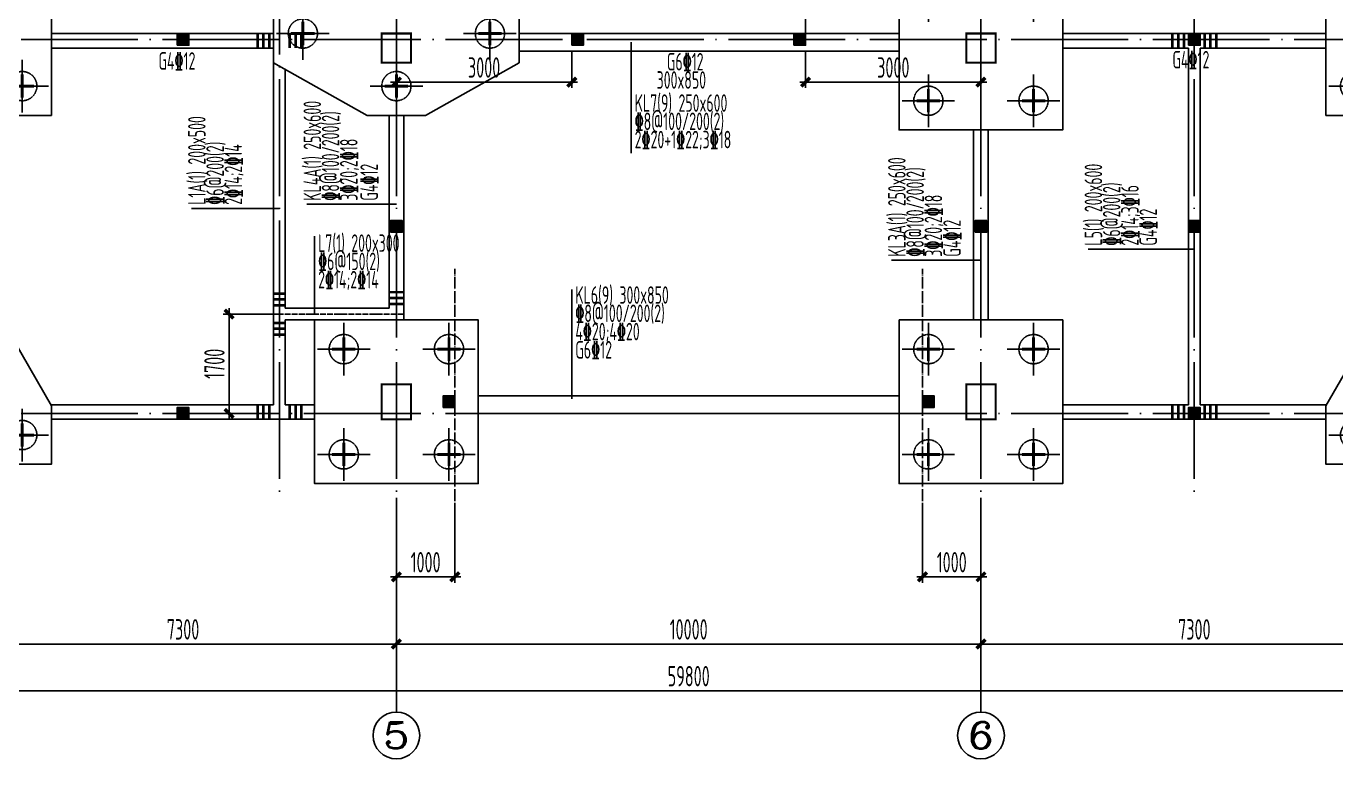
# Model space of a CAD drawing. Extents: x -472319 to -112444, y -516749 to -5704.
# Drawn here: x -398671 to -376268, y -235743 to -223210 of the extents above; entities that cross this region are included whole.
import ezdxf
from ezdxf.enums import TextEntityAlignment as Align

# ---------------------------------------------------------------- set-up
doc = ezdxf.new("R2010")
doc.units = 0
doc.header["$LTSCALE"] = 100
doc.header["$MEASUREMENT"] = 0
for name, pattern in [('CENTER', [2, 1.25, -0.25, 0.25, -0.25]), ('DASHED', [0.75, 0.5, -0.25]), ('DOTE', [2.42, 2, -0.2, 0.02, -0.2])]:
    doc.linetypes.add(name, pattern=pattern)
for name, color, linetype in [('AXIS', 3, 'Continuous'), ('AXIS_TEXT', 7, 'Continuous'), ('COLUMN', 9, 'Continuous'), ('CT', 255, 'Continuous'), ('DOTE', 1, 'CENTER'), ('PILE_DASH', 9, 'DASHED'), ('S_BEAM', 4, 'Continuous'), ('S_BEAMDIMLOCAL', 7, 'Continuous'), ('S_BEAMDIMMASS', 2, 'Continuous'), ('S_BEAMDIMMASSVER', 2, 'Continuous'), ('S_SUBBEAMHOOP', 1, 'Continuous'), ('填充', 8, 'Continuous'), ('柱', 2, 'Continuous'), ('桩线', 3, 'Continuous')]:
    doc.layers.add(name, color=color, linetype=linetype)
doc.styles.add('_TCH_AXIS', font='COMPLEX', dxfattribs={"bigfont": 'GBCBIG'})
doc.styles.add('COMPLEX', font='COMPLEX')
doc.styles.add('HZ', font='tssdeng.shx', dxfattribs={"width": 0.6, "height": 350, "bigfont": 'a.shx'})
doc.styles.get("Standard").update_dxf_attribs({"font": 'tssdeng.shx', "width": 0.6, "bigfont": 'a.shx'})
doc.dimstyles.new('DIMN', dxfattribs={"dimtxt": 350, "dimasz": 150, "dimexe": 100, "dimexo": 100, "dimgap": 75, "dimtad": 1, "dimdec": 0, "dimzin": 0, "dimdsep": 46, "dimtxsty": 'HZ', "dimblk": 'ARCHTICK', "dimcen": 0.09, "dimdle": 100, "dimclrd": 3, "dimclre": 3, "dimclrt": 7, "dimazin": 2, "dimtfac": 1, "dimtdec": 0, "dimtmove": 2, "dimatfit": 3, "dimldrblk": 'ARCHTICK', "dimfxl": 1, "dimtolj": 1, "dimtzin": 0, "dimarcsym": 0})
pattern_1 = [(45, (-442575.82832, -43996.89045), (-0.08838834765, 0.08838834765), [])]

# ---------------------------------------------------------------- blocks, each defined once
blk = doc.blocks.new('_ArchTick')
at = {"color": 0, "linetype": 'ByBlock', "const_width": 0.4}
blk.add_lwpolyline([(-0.5, -0.5), (0.5, 0.5)], dxfattribs=at)
blk = doc.blocks.new('*D306')
at = {"layer": 'AXIS', "color": 3, "lineweight": -2, "transparency": 16777216}
for p, q in [((-399638, -231379), (-399638, -233879)), ((-392338, -231379), (-392338, -233879)), ((-399738, -233779), (-392238, -233779))]:
    blk.add_line(p, q, dxfattribs=at)
at = {"layer": 'Defpoints', "color": 0, "transparency": 16777216}
for p in [(-399638, -231279), (-392338, -231279), (-392338, -233779)]:
    blk.add_point(p, dxfattribs=at)
at = {"layer": 'AXIS', "color": 3, "lineweight": -2, "transparency": 16777216, "xscale": 150, "yscale": 150, "zscale": 150, "rotation": 180}
blk.add_blockref('_ArchTick', (-399638, -233779), dxfattribs=at)
at = {"layer": 'AXIS', "color": 3, "lineweight": -2, "transparency": 16777216, "xscale": 150, "yscale": 150, "zscale": 150}
blk.add_blockref('_ArchTick', (-392338, -233779), dxfattribs=at)
at = {"layer": 'AXIS', "color": 7, "transparency": 16777216, "insert": (-395988, -233529), "char_height": 350, "attachment_point": 5, "style": 'HZ'}
blk.add_mtext('\\A1;7300', dxfattribs=at)
blk = doc.blocks.new('*D307')
at = {"layer": 'AXIS', "color": 3, "lineweight": -2, "transparency": 16777216}
for p, q in [((-392338, -231379), (-392338, -233879)), ((-382338, -231379), (-382338, -233879)), ((-392438, -233779), (-382238, -233779))]:
    blk.add_line(p, q, dxfattribs=at)
at = {"layer": 'Defpoints', "color": 0, "transparency": 16777216}
for p in [(-392338, -231279), (-382338, -231279), (-382338, -233779)]:
    blk.add_point(p, dxfattribs=at)
at = {"layer": 'AXIS', "color": 3, "lineweight": -2, "transparency": 16777216, "xscale": 150, "yscale": 150, "zscale": 150, "rotation": 180}
blk.add_blockref('_ArchTick', (-392338, -233779), dxfattribs=at)
at = {"layer": 'AXIS', "color": 3, "lineweight": -2, "transparency": 16777216, "xscale": 150, "yscale": 150, "zscale": 150}
blk.add_blockref('_ArchTick', (-382338, -233779), dxfattribs=at)
at = {"layer": 'AXIS', "color": 7, "transparency": 16777216, "insert": (-387338, -233529), "char_height": 350, "attachment_point": 5, "style": 'HZ'}
blk.add_mtext('\\A1;10000', dxfattribs=at)
blk = doc.blocks.new('*D308')
at = {"layer": 'AXIS', "color": 3, "lineweight": -2, "transparency": 16777216}
for p, q in [((-382338, -231379), (-382338, -233879)), ((-375038, -231379), (-375038, -233879)), ((-382438, -233779), (-374938, -233779))]:
    blk.add_line(p, q, dxfattribs=at)
at = {"layer": 'Defpoints', "color": 0, "transparency": 16777216}
for p in [(-382338, -231279), (-375038, -231279), (-375038, -233779)]:
    blk.add_point(p, dxfattribs=at)
at = {"layer": 'AXIS', "color": 3, "lineweight": -2, "transparency": 16777216, "xscale": 150, "yscale": 150, "zscale": 150, "rotation": 180}
blk.add_blockref('_ArchTick', (-382338, -233779), dxfattribs=at)
at = {"layer": 'AXIS', "color": 3, "lineweight": -2, "transparency": 16777216, "xscale": 150, "yscale": 150, "zscale": 150}
blk.add_blockref('_ArchTick', (-375038, -233779), dxfattribs=at)
at = {"layer": 'AXIS', "color": 7, "transparency": 16777216, "insert": (-378688, -233529), "char_height": 350, "attachment_point": 5, "style": 'HZ'}
blk.add_mtext('\\A1;7300', dxfattribs=at)
blk = doc.blocks.new('*D312')
at = {"layer": 'AXIS', "color": 3, "lineweight": -2, "transparency": 16777216}
for p, q in [((-417238, -231379), (-417238, -234679)), ((-357438, -231379), (-357438, -234679)), ((-417338, -234579), (-357338, -234579))]:
    blk.add_line(p, q, dxfattribs=at)
at = {"layer": 'Defpoints', "color": 0, "transparency": 16777216}
for p in [(-417238, -231279), (-357438, -231279), (-357438, -234579)]:
    blk.add_point(p, dxfattribs=at)
at = {"layer": 'AXIS', "color": 3, "lineweight": -2, "transparency": 16777216, "xscale": 150, "yscale": 150, "zscale": 150, "rotation": 180}
blk.add_blockref('_ArchTick', (-417238, -234579), dxfattribs=at)
at = {"layer": 'AXIS', "color": 3, "lineweight": -2, "transparency": 16777216, "xscale": 150, "yscale": 150, "zscale": 150}
blk.add_blockref('_ArchTick', (-357438, -234579), dxfattribs=at)
at = {"layer": 'AXIS', "color": 7, "transparency": 16777216, "insert": (-387338, -234329), "char_height": 350, "attachment_point": 5, "style": 'HZ'}
blk.add_mtext('\\A1;59800', dxfattribs=at)
blk = doc.blocks.new('_AXISO')
blk.add_circle((0, 0), 0.5)
at = {"layer": 'AXIS_TEXT', "style": 'COMPLEX', "width": 1.041667}
blk.add_attdef('A', text='', height=0.56, dxfattribs=at).set_placement((-0.25, -0.28), (0.25, -0.28), align=Align.FIT)
blk = doc.blocks.new('A$C75B14074')
at = {"layer": 'CT'}
blk.add_lwpolyline([(1900, 2559), (900, 2559), (0, 1000), (0, 0), (2800, 0), (2800, 1000), (1900, 2559)], dxfattribs=at)
at = {"layer": 'Defpoints', "ltscale": 0.5}
blk.add_point((1400, 1020), dxfattribs=at)
at = {"layer": 'PILE_DASH', "ltscale": 0.2}
for points in [[(1400, 2309, 1), (1400, 1809, 1)], [(500, 750, 1), (500, 250, 1)], [(2300, 750, 1), (2300, 250, 1)]]:
    blk.add_lwpolyline(points, format="xyb", close=True, dxfattribs=at)
at = {"layer": '桩线', "ltscale": 10}
for p, q in [((1400, 2509), (1400, 1609)), ((950, 2059), (1850, 2059)), ((500, 950), (500, 50)), ((2300, 950), (2300, 50)), ((50, 500), (950, 500)), ((1850, 500), (2750, 500))]:
    blk.add_line(p, q, dxfattribs=at)
at = {"layer": '桩线', "const_width": 50}
for points in [[(1400, 1859), (1400, 2259)], [(1600, 2059), (1200, 2059)], [(500, 300), (500, 700)], [(2300, 300), (2300, 700)], [(700, 500), (300, 500)], [(2500, 500), (2100, 500)]]:
    blk.add_lwpolyline(points, dxfattribs=at)
blk = doc.blocks.new('A$C20973FE6')
at = {"layer": 'CT'}
blk.add_lwpolyline([(0, 2800), (2800, 2800), (2800, 0), (0, 0)], close=True, dxfattribs=at)
at = {"layer": 'Defpoints', "ltscale": 0.5}
blk.add_point((1400, 1400), dxfattribs=at)
at = {"layer": 'PILE_DASH', "ltscale": 0.2}
for points in [[(500, 2050, -1), (500, 2550, -1)], [(2300, 2050, -1), (2300, 2550, -1)], [(500, 250, -1), (500, 750, -1)], [(2300, 250, -1), (2300, 750, -1)]]:
    blk.add_lwpolyline(points, format="xyb", close=True, dxfattribs=at)
at = {"layer": '桩线', "ltscale": 10}
for p, q in [((500, 1850), (500, 2750)), ((2300, 1850), (2300, 2750)), ((50, 2300), (950, 2300)), ((1850, 2300), (2750, 2300)), ((500, 50), (500, 950)), ((2300, 50), (2300, 950)), ((50, 500), (950, 500)), ((1850, 500), (2750, 500))]:
    blk.add_line(p, q, dxfattribs=at)
at = {"layer": '桩线', "const_width": 50}
for points in [[(500, 2500), (500, 2100)], [(2300, 2500), (2300, 2100)], [(700, 2300), (300, 2300)], [(2500, 2300), (2100, 2300)], [(500, 700), (500, 300)], [(2300, 700), (2300, 300)], [(700, 500), (300, 500)], [(2500, 500), (2100, 500)]]:
    blk.add_lwpolyline(points, dxfattribs=at)
blk = doc.blocks.new('A$C28571D46')
at = {"layer": 'CT'}
blk.add_lwpolyline([(2800, 0), (0, 0), (0, 0), (0, 4600), (2800, 4600), (2800, 0), (2800, 0)], dxfattribs=at)
at = {"layer": 'Defpoints', "ltscale": 0.5}
blk.add_point((1400, 2300), dxfattribs=at)
at = {"layer": 'PILE_DASH', "ltscale": 0.2}
for points in [[(500, 3850, -1), (500, 4350, -1)], [(2300, 3850, -1), (2300, 4350, -1)], [(500, 2050, -1), (500, 2550, -1)], [(2300, 2050, -1), (2300, 2550, -1)], [(500, 250, -1), (500, 750, -1)], [(2300, 250, -1), (2300, 750, -1)]]:
    blk.add_lwpolyline(points, format="xyb", close=True, dxfattribs=at)
at = {"layer": '桩线', "ltscale": 10}
for p, q in [((500, 3650), (500, 4550)), ((2300, 3650), (2300, 4550)), ((50, 4100), (950, 4100)), ((1850, 4100), (2750, 4100)), ((500, 1850), (500, 2750)), ((2300, 1850), (2300, 2750)), ((50, 2300), (950, 2300)), ((1850, 2300), (2750, 2300)), ((500, 50), (500, 950)), ((2300, 50), (2300, 950)), ((50, 500), (950, 500)), ((1850, 500), (2750, 500))]:
    blk.add_line(p, q, dxfattribs=at)
at = {"layer": '桩线', "const_width": 50}
for points in [[(500, 4300), (500, 3900)], [(2300, 4300), (2300, 3900)], [(700, 4100), (300, 4100)], [(2500, 4100), (2100, 4100)], [(500, 2500), (500, 2100)], [(2300, 2500), (2300, 2100)], [(700, 2300), (300, 2300)], [(2500, 2300), (2100, 2300)], [(500, 700), (500, 300)], [(2300, 700), (2300, 300)], [(700, 500), (300, 500)], [(2500, 500), (2100, 500)]]:
    blk.add_lwpolyline(points, dxfattribs=at)
blk = doc.blocks.new('A$C67631B70')
at = {"layer": 'CT', "ltscale": 10}
for p, q in [((0, 3700), (1600, 4600)), ((1600, 4600), (2600, 4600)), ((4200, 3700), (2600, 4600)), ((0, 900), (0, 3700)), ((4200, 3700), (4200, 900)), ((0, 900), (1600, 0)), ((4200, 900), (2600, 0)), ((1600, 0), (2600, 0)), ((1650, 0), (2550, 0))]:
    blk.add_line(p, q, dxfattribs=at)
at = {"layer": 'PILE_DASH', "ltscale": 0.2}
for points in [[(2100, 3850, -1), (2100, 4350, -1)], [(500, 2950, 1), (500, 3450, 1)], [(3700, 2950, -1), (3700, 3450, -1)], [(2100, 2550, 1), (2100, 2050, 1)], [(500, 1650, -1), (500, 1150, -1)], [(3700, 1650, 1), (3700, 1150, 1)], [(2100, 750, 1), (2100, 250, 1)]]:
    blk.add_lwpolyline(points, format="xyb", close=True, dxfattribs=at)
at = {"layer": '桩线', "ltscale": 10}
for p, q in [((2100, 3650), (2100, 4550)), ((1650, 4100), (2550, 4100)), ((500, 2750), (500, 3650)), ((3700, 2750), (3700, 3650)), ((950, 3200), (50, 3200)), ((3250, 3200), (4150, 3200)), ((2100, 2750), (2100, 1850)), ((1650, 2300), (2550, 2300)), ((500, 1850), (500, 950)), ((3700, 1850), (3700, 950)), ((950, 1400), (50, 1400)), ((3250, 1400), (4150, 1400)), ((2100, 950), (2100, 50)), ((1650, 500), (2550, 500))]:
    blk.add_line(p, q, dxfattribs=at)
at = {"layer": '桩线', "const_width": 50}
for points in [[(2100, 4300), (2100, 3900)], [(2300, 4100), (1900, 4100)], [(500, 3400), (500, 3000)], [(3700, 3400), (3700, 3000)], [(300, 3200), (700, 3200)], [(3900, 3200), (3500, 3200)], [(2100, 2100), (2100, 2500)], [(2300, 2300), (1900, 2300)], [(500, 1200), (500, 1600)], [(3700, 1200), (3700, 1600)], [(300, 1400), (700, 1400)], [(3900, 1400), (3500, 1400)], [(2100, 300), (2100, 700)], [(2300, 500), (1900, 500)]]:
    blk.add_lwpolyline(points, dxfattribs=at)
blk = doc.blocks.new('*D333')
at = {"layer": 'Defpoints', "color": 0, "transparency": 16777216}
for p in [(-394238, -228135), (-395201, -229835), (-394238, -229835)]:
    blk.add_point(p, dxfattribs=at)
at = {"layer": '填充', "color": 3, "lineweight": -2, "transparency": 16777216}
for p, q in [((-395201, -228035), (-395201, -229935)), ((-394338, -228135), (-395301, -228135)), ((-394338, -229835), (-395301, -229835))]:
    blk.add_line(p, q, dxfattribs=at)
at = {"layer": '填充', "color": 3, "lineweight": -2, "transparency": 16777216, "xscale": 150, "yscale": 150, "zscale": 150}
for p, rotation in [((-395201, -228135), 90), ((-395201, -229835), 270)]:
    blk.add_blockref('_ArchTick', p, dxfattribs=dict(at, rotation=rotation))
at = {"layer": '填充', "color": 7, "transparency": 16777216, "insert": (-395451, -228985), "char_height": 350, "attachment_point": 5, "rotation": 90, "style": 'HZ'}
blk.add_mtext('\\A1;1700', dxfattribs=at)
blk = doc.blocks.new('*D590')
at = {"layer": 'Defpoints', "color": 0, "transparency": 16777216}
for p in [(-392338, -231279), (-391338, -231279), (-391338, -232630)]:
    blk.add_point(p, dxfattribs=at)
at = {"layer": '填充', "color": 3, "lineweight": -2, "transparency": 16777216}
for p, q in [((-392338, -231379), (-392338, -232730)), ((-391338, -231379), (-391338, -232730)), ((-392438, -232630), (-391238, -232630))]:
    blk.add_line(p, q, dxfattribs=at)
at = {"layer": '填充', "color": 3, "lineweight": -2, "transparency": 16777216, "xscale": 150, "yscale": 150, "zscale": 150, "rotation": 180}
blk.add_blockref('_ArchTick', (-392338, -232630), dxfattribs=at)
at = {"layer": '填充', "color": 3, "lineweight": -2, "transparency": 16777216, "xscale": 150, "yscale": 150, "zscale": 150}
blk.add_blockref('_ArchTick', (-391338, -232630), dxfattribs=at)
at = {"layer": '填充', "color": 7, "transparency": 16777216, "insert": (-391838, -232380), "char_height": 350, "attachment_point": 5, "style": 'HZ'}
blk.add_mtext('\\A1;1000', dxfattribs=at)
blk = doc.blocks.new('*D591')
at = {"layer": 'Defpoints', "color": 0, "transparency": 16777216}
for p in [(-383338, -231279), (-382338, -231279), (-383338, -232630)]:
    blk.add_point(p, dxfattribs=at)
at = {"layer": '填充', "color": 3, "lineweight": -2, "transparency": 16777216}
for p, q in [((-383338, -231379), (-383338, -232730)), ((-382338, -231379), (-382338, -232730)), ((-382238, -232630), (-383438, -232630))]:
    blk.add_line(p, q, dxfattribs=at)
at = {"layer": '填充', "color": 3, "lineweight": -2, "transparency": 16777216, "xscale": 150, "yscale": 150, "zscale": 150, "rotation": 180}
blk.add_blockref('_ArchTick', (-383338, -232630), dxfattribs=at)
at = {"layer": '填充', "color": 3, "lineweight": -2, "transparency": 16777216, "xscale": 150, "yscale": 150, "zscale": 150}
blk.add_blockref('_ArchTick', (-382338, -232630), dxfattribs=at)
at = {"layer": '填充', "color": 7, "transparency": 16777216, "insert": (-382838, -232380), "char_height": 350, "attachment_point": 5, "style": 'HZ'}
blk.add_mtext('\\A1;1000', dxfattribs=at)
blk = doc.blocks.new('*D594')
at = {"layer": 'Defpoints', "color": 0, "transparency": 16777216}
for p in [(-385338, -223535), (-382338, -223535), (-382338, -224166)]:
    blk.add_point(p, dxfattribs=at)
at = {"layer": '填充', "color": 3, "lineweight": -2, "transparency": 16777216}
for p, q in [((-385338, -223635), (-385338, -224266)), ((-382338, -223635), (-382338, -224266)), ((-385438, -224166), (-382238, -224166))]:
    blk.add_line(p, q, dxfattribs=at)
at = {"layer": '填充', "color": 3, "lineweight": -2, "transparency": 16777216, "xscale": 150, "yscale": 150, "zscale": 150, "rotation": 180}
blk.add_blockref('_ArchTick', (-385338, -224166), dxfattribs=at)
at = {"layer": '填充', "color": 3, "lineweight": -2, "transparency": 16777216, "xscale": 150, "yscale": 150, "zscale": 150}
blk.add_blockref('_ArchTick', (-382338, -224166), dxfattribs=at)
at = {"layer": '填充', "color": 7, "transparency": 16777216, "insert": (-383838, -223916), "char_height": 350, "attachment_point": 5, "style": 'HZ'}
blk.add_mtext('\\A1;3000', dxfattribs=at)
blk = doc.blocks.new('*D595')
at = {"layer": 'Defpoints', "color": 0, "transparency": 16777216}
for p in [(-392338, -223535), (-389338, -223535), (-389338, -224166)]:
    blk.add_point(p, dxfattribs=at)
at = {"layer": '填充', "color": 3, "lineweight": -2, "transparency": 16777216}
for p, q in [((-392338, -223635), (-392338, -224266)), ((-389338, -223635), (-389338, -224266)), ((-392438, -224166), (-389238, -224166))]:
    blk.add_line(p, q, dxfattribs=at)
at = {"layer": '填充', "color": 3, "lineweight": -2, "transparency": 16777216, "xscale": 150, "yscale": 150, "zscale": 150, "rotation": 180}
blk.add_blockref('_ArchTick', (-392338, -224166), dxfattribs=at)
at = {"layer": '填充', "color": 3, "lineweight": -2, "transparency": 16777216, "xscale": 150, "yscale": 150, "zscale": 150}
blk.add_blockref('_ArchTick', (-389338, -224166), dxfattribs=at)
at = {"layer": '填充', "color": 7, "transparency": 16777216, "insert": (-390838, -223916), "char_height": 350, "attachment_point": 5, "style": 'HZ'}
blk.add_mtext('\\A1;3000', dxfattribs=at)

msp = doc.modelspace()

# ---------------------------------------------------------------- hatches: boundary and pattern name
at = {"layer": 'COLUMN'}
h = msp.add_hatch(dxfattribs=at)
h.set_pattern_fill('ANSI31', color=0)
h.set_pattern_definition([(45, (-447125.82832, -37796.89045), (-0.08838834765, 0.08838834765), [])])
h.paths.add_polyline_path([(-396088.328, -223534.89), (-395888.328, -223534.89), (-395888.328, -223334.89), (-396088.328, -223334.89)])
h = msp.add_hatch(dxfattribs=at)
h.set_pattern_fill('ANSI31', color=0)
h.set_pattern_definition([(45, (-440375.82832, -37796.89045), (-0.08838834765, 0.08838834765), [])])
h.paths.add_polyline_path([(-389338.328, -223534.89), (-389138.328, -223534.89), (-389138.328, -223334.89), (-389338.328, -223334.89)])
h = msp.add_hatch(dxfattribs=at)
h.set_pattern_fill('ANSI31', color=0)
h.set_pattern_definition([(45, (-436575.82832, -37796.89045), (-0.08838834765, 0.08838834765), [])])
h.paths.add_polyline_path([(-385538.328, -223534.89), (-385338.328, -223534.89), (-385338.328, -223334.89), (-385538.328, -223334.89)])
h = msp.add_hatch(dxfattribs=at)
h.set_pattern_fill('ANSI31', color=0)
h.set_pattern_definition([(45, (-429825.82818, -37796.89045), (-0.08838834765, 0.08838834765), [])])
h.paths.add_polyline_path([(-378788.328, -223534.89), (-378588.328, -223534.89), (-378588.328, -223334.89), (-378788.328, -223334.89)])
h = msp.add_hatch(dxfattribs=at)
h.set_pattern_fill('ANSI31', color=0)
h.set_pattern_definition([(45, (-443475.82832, -40996.89045), (-0.08838834765, 0.08838834765), [])])
h.paths.add_polyline_path([(-392438.328, -226734.89), (-392238.328, -226734.89), (-392238.328, -226534.89), (-392438.328, -226534.89)])
h = msp.add_hatch(dxfattribs=at)
h.set_pattern_fill('ANSI31', color=0)
h.set_pattern_definition([(45, (-433475.82832, -40996.89045), (-0.08838834765, 0.08838834765), [])])
h.paths.add_polyline_path([(-382438.328, -226734.89), (-382238.328, -226734.89), (-382238.328, -226534.89), (-382438.328, -226534.89)])
h = msp.add_hatch(dxfattribs=at)
h.set_pattern_fill('ANSI31', color=0)
h.set_pattern_definition([(45, (-429825.82832, -40996.89045), (-0.08838834765, 0.08838834765), [])])
h.paths.add_polyline_path([(-378788.328, -226734.89), (-378588.328, -226734.89), (-378588.328, -226534.89), (-378788.328, -226534.89)])
h = msp.add_hatch(dxfattribs=at)
h.set_pattern_fill('ANSI31', color=0)
h.set_pattern_definition(pattern_1)
h.paths.add_polyline_path([(-391538.328, -229734.89), (-391338.328, -229734.89), (-391338.328, -229534.89), (-391538.328, -229534.89)])
h = msp.add_hatch(dxfattribs=at)
h.set_pattern_fill('ANSI31', color=0)
h.set_pattern_definition(pattern_1)
h.paths.add_polyline_path([(-383138.328, -229734.89), (-383338.328, -229734.89), (-383338.328, -229534.89), (-383138.328, -229534.89)])
h = msp.add_hatch(dxfattribs=at)
h.set_pattern_fill('ANSI31', color=0)
h.set_pattern_definition([(45, (-447125.82832, -44196.89045), (-0.08838834765, 0.08838834765), [])])
h.paths.add_polyline_path([(-396088.328, -229934.89), (-395888.328, -229934.89), (-395888.328, -229734.89), (-396088.328, -229734.89)])
h = msp.add_hatch(dxfattribs=at)
h.set_pattern_fill('ANSI31', color=0)
h.set_pattern_definition([(45, (-429825.82818, -44196.89045), (-0.08838834765, 0.08838834765), [])])
h.paths.add_polyline_path([(-378788.328, -229934.89), (-378588.328, -229934.89), (-378588.328, -229734.89), (-378788.328, -229734.89)])

# ---------------------------------------------------------------- linework, layer by layer
at = {"layer": 'AXIS'}
for p, q in [((-392338.328, -231278.782), (-392338.328, -234943.078)), ((-382338.328, -231278.782), (-382338.328, -234943.078))]:
    msp.add_line(p, q, dxfattribs=at)
at = {"layer": 'COLUMN', "color": 0}
for points in [[(-396088.328, -223534.89), (-395888.328, -223534.89), (-395888.328, -223334.89), (-396088.328, -223334.89)], [(-389338.328, -223534.89), (-389138.328, -223534.89), (-389138.328, -223334.89), (-389338.328, -223334.89)], [(-385538.328, -223534.89), (-385338.328, -223534.89), (-385338.328, -223334.89), (-385538.328, -223334.89)], [(-378788.328, -223534.89), (-378588.328, -223534.89), (-378588.328, -223334.89), (-378788.328, -223334.89)], [(-392438.328, -226734.89), (-392238.328, -226734.89), (-392238.328, -226534.89), (-392438.328, -226534.89)], [(-382438.328, -226734.89), (-382238.328, -226734.89), (-382238.328, -226534.89), (-382438.328, -226534.89)], [(-378788.328, -226734.89), (-378588.328, -226734.89), (-378588.328, -226534.89), (-378788.328, -226534.89)], [(-391538.328, -229734.89), (-391338.328, -229734.89), (-391338.328, -229534.89), (-391538.328, -229534.89)], [(-383138.328, -229734.89), (-383338.328, -229734.89), (-383338.328, -229534.89), (-383138.328, -229534.89)], [(-396088.328, -229934.89), (-395888.328, -229934.89), (-395888.328, -229734.89), (-396088.328, -229734.89)], [(-378788.328, -229934.89), (-378588.328, -229934.89), (-378588.328, -229734.89), (-378788.328, -229734.89)]]:
    msp.add_lwpolyline(points, close=True, dxfattribs=at)
at = {"layer": 'DOTE', "linetype": 'DOTE', "ltscale": 10}
for p, q in [((-394338.33, -212015.242), (-394338.33, -231278.782)), ((-392338.328, -212015.242), (-392338.328, -231278.782)), ((-385338.328, -212015.242), (-385338.328, -223434.89)), ((-382338.328, -212015.242), (-382338.328, -231278.782)), ((-378688.328, -212015.242), (-378688.328, -231278.782)), ((-355619.518, -223434.89), (-418912.147, -223434.89)), ((-355619.518, -229834.89), (-418912.147, -229834.89))]:
    msp.add_line(p, q, dxfattribs=at)
at = {"layer": 'DOTE', "linetype": 'DOTE'}
for p, q in [((-391338.328, -232054.391), (-391338.328, -227359.5)), ((-383338.328, -232054.391), (-383338.328, -227359.5))]:
    msp.add_line(p, q, dxfattribs=at)
at = {"layer": 'DOTE', "linetype": 'DOTE', "ltscale": 0.5}
msp.add_line((-392213.33, -228134.89), (-394438.33, -228134.89), dxfattribs=at)
at = {"layer": 'S_BEAM'}
for p, q in [((-398238.328, -223334.89), (-394438.328, -223334.89)), ((-390238.328, -223334.89), (-389238.33, -223334.89)), ((-389238.33, -223334.89), (-385238.328, -223334.89)), ((-385238.328, -223334.89), (-383738.328, -223334.89)), ((-380938.328, -223334.89), (-378688.328, -223334.89)), ((-378688.328, -223334.89), (-376438.328, -223334.89)), ((-398238.328, -223584.89), (-394438.33, -223584.89)), ((-394438.33, -228134.89), (-394438.33, -223584.89)), ((-390238.328, -223634.89), (-389238.33, -223634.89)), ((-389238.33, -223634.89), (-385238.328, -223634.89)), ((-385238.328, -223634.89), (-383738.328, -223634.89)), ((-380938.328, -223584.89), (-378788.328, -223584.89)), ((-378788.328, -229684.89), (-378788.328, -223584.89)), ((-378588.328, -229684.89), (-378588.328, -223584.89)), ((-378588.328, -223584.89), (-376438.328, -223584.89)), ((-394238.33, -228034.89), (-394238.33, -223947.39)), ((-392463.33, -228034.89), (-392463.33, -224734.892)), ((-392213.33, -228134.89), (-392213.33, -224734.892)), ((-382463.328, -228234.89), (-382463.328, -224984.889)), ((-382213.328, -228234.89), (-382213.328, -224984.889)), ((-394238.33, -228034.89), (-392463.33, -228034.89)), ((-394438.33, -229684.89), (-394438.33, -228134.89)), ((-394238.33, -229684.89), (-394238.33, -228234.89)), ((-394238.33, -228234.89), (-392463.33, -228234.89)), ((-392213.33, -228234.89), (-392213.33, -228134.89)), ((-390938.328, -229534.89), (-389038.33, -229534.89)), ((-389038.33, -229534.89), (-385638.328, -229534.89)), ((-385638.328, -229534.89), (-383738.328, -229534.89)), ((-398249.653, -229684.89), (-394438.33, -229684.89)), ((-394238.33, -229684.89), (-393738.328, -229684.89)), ((-390938.328, -229834.89), (-389038.33, -229834.89)), ((-389038.33, -229834.89), (-385638.328, -229834.89)), ((-385638.328, -229834.89), (-383738.328, -229834.89)), ((-380938.328, -229684.89), (-378788.328, -229684.89)), ((-378588.328, -229684.89), (-376427.004, -229684.89)), ((-398238.328, -229934.89), (-394338.33, -229934.89)), ((-394338.33, -229934.89), (-393738.328, -229934.89)), ((-380938.328, -229934.89), (-378688.328, -229934.89)), ((-378688.328, -229934.89), (-376438.328, -229934.89))]:
    msp.add_line(p, q, dxfattribs=at)
at = {"layer": 'S_BEAMDIMMASS'}
for p, q in [((-388323.33, -223484.89), (-388323.33, -225379.39)), ((-393738.33, -228134.89), (-393738.33, -226803.64)), ((-389338.33, -229584.89), (-389338.33, -227716.14))]:
    msp.add_line(p, q, dxfattribs=at)
at = {"layer": 'S_BEAMDIMMASSVER'}
for p, q in [((-392338.33, -226256.519), (-393869.58, -226256.519)), ((-394338.33, -226326.39), (-395844.58, -226326.39)), ((-378688.328, -227025), (-380507.078, -227025)), ((-382338.328, -227214.502), (-383869.578, -227214.502))]:
    msp.add_line(p, q, dxfattribs=at)
at = {"layer": 'S_SUBBEAMHOOP', "const_width": 44.9}
for points in [[(-394713.33, -223334.89), (-394713.33, -223584.89)], [(-394613.33, -223334.89), (-394613.33, -223584.89)], [(-394513.33, -223334.89), (-394513.33, -223584.89)], [(-394163.33, -223334.89), (-394163.33, -223584.89)], [(-394063.33, -223334.89), (-394063.33, -223584.89)], [(-393963.33, -223334.89), (-393963.33, -223584.89)], [(-379063.328, -223334.89), (-379063.328, -223584.89)], [(-378963.328, -223334.89), (-378963.328, -223584.89)], [(-378863.328, -223334.89), (-378863.328, -223584.89)], [(-378513.328, -223334.89), (-378513.328, -223584.89)], [(-378413.328, -223334.89), (-378413.328, -223584.89)], [(-378313.328, -223334.89), (-378313.328, -223584.89)], [(-394438.33, -227784.89), (-394238.33, -227784.89)], [(-392463.33, -227759.89), (-392213.33, -227759.89)], [(-392463.33, -227859.89), (-392213.33, -227859.89)], [(-394438.33, -227884.89), (-394238.33, -227884.89)], [(-394438.33, -227984.89), (-394238.33, -227984.89)], [(-392463.33, -227959.89), (-392213.33, -227959.89)], [(-394438.33, -228284.89), (-394238.33, -228284.89)], [(-394438.33, -228384.89), (-394238.33, -228384.89)], [(-394438.33, -228484.89), (-394238.33, -228484.89)], [(-394713.33, -229684.89), (-394713.33, -229934.89)], [(-394613.33, -229684.89), (-394613.33, -229934.89)], [(-394513.33, -229684.89), (-394513.33, -229934.89)], [(-394163.33, -229684.89), (-394163.33, -229934.89)], [(-394063.33, -229684.89), (-394063.33, -229934.89)], [(-393963.33, -229684.89), (-393963.33, -229934.89)], [(-379063.328, -229684.89), (-379063.328, -229934.89)], [(-378963.328, -229684.89), (-378963.328, -229934.89)], [(-378863.328, -229684.89), (-378863.328, -229934.89)], [(-378513.328, -229684.89), (-378513.328, -229934.89)], [(-378413.328, -229684.89), (-378413.328, -229934.89)], [(-378313.328, -229684.89), (-378313.328, -229934.89)]]:
    msp.add_lwpolyline(points, dxfattribs=at)
at = {"layer": '柱', "color": 252, "const_width": 35}
for points in [[(-392588.328, -223834.89), (-392088.328, -223834.89), (-392088.328, -223334.89), (-392588.328, -223334.89)], [(-382588.328, -223834.89), (-382088.328, -223834.89), (-382088.328, -223334.89), (-382588.328, -223334.89)], [(-392588.328, -229934.89), (-392088.328, -229934.89), (-392088.328, -229334.89), (-392588.328, -229334.89)], [(-382588.328, -229934.89), (-382088.328, -229934.89), (-382088.328, -229334.89), (-382588.328, -229334.89)]]:
    msp.add_lwpolyline(points, close=True, dxfattribs=at)

# ---------------------------------------------------------------- block references
at = {"layer": 'AXIS'}
ref = msp.add_blockref('_AXISO', (-392338.328, -235343.078), dxfattribs=dict(at, xscale=800, yscale=800, zscale=800))
ref.add_attrib('A', '5', dxfattribs={"layer": 'AXIS_TEXT', "height": 452.548, "style": '_TCH_AXIS', "width": 1.5}).set_placement((-392564.602, -235569.352), (-392112.054, -235569.352), align=Align.FIT)
ref = msp.add_blockref('_AXISO', (-382338.328, -235343.078), dxfattribs=dict(at, xscale=800, yscale=800, zscale=800))
ref.add_attrib('A', '6', dxfattribs={"layer": 'AXIS_TEXT', "height": 452.548, "style": '_TCH_AXIS', "width": 1.5}).set_placement((-382564.602, -235569.352), (-382112.054, -235569.352), align=Align.FIT)
at = {"layer": '填充', "color": 252}
for name, p in [('A$C28571D46', (-401038.324, -224734.89)), ('A$C67631B70', (-394438.33, -224734.895)), ('A$C28571D46', (-376438.324, -224734.89)), ('A$C28571D46', (-383738.324, -224984.89)), ('A$C75B14074', (-401038.331, -230704.507)), ('A$C20973FE6', (-393738.329, -231034.889)), ('A$C20973FE6', (-383738.329, -231034.889)), ('A$C75B14074', (-376438.331, -230704.507))]:
    msp.add_blockref(name, p, dxfattribs=at)

# ---------------------------------------------------------------- texts
at = {"layer": 'S_BEAMDIMLOCAL', "width": 0.6}
for s, p in [('G4\x8412', (-396408.33, -223954.39)), ('G6\x8412', (-387710.828, -223967.39)), ('G4\x8412', (-379063.328, -223932.39)), ('300x850', (-387885.828, -224279.89))]:
    msp.add_text(s, height=300, dxfattribs=at).set_placement(p)
at = {"layer": 'S_BEAMDIMMASS', "width": 0.6}
for s, p in [('KL7(9) 250x600', (-388262.08, -224674.64)), ('\x848@100/200(2)', (-388262.08, -224987.14)), ('2\x8420+1\x8422;3\x8418', (-388262.08, -225299.64)), ('L7(1) 200x300', (-393677.08, -227070.64)), ('\x846@150(2)', (-393677.08, -227383.14)), ('2\x8414;2\x8414', (-393677.08, -227695.64)), ('KL6(9) 300x850', (-389277.08, -227958.64)), ('\x848@100/200(2)', (-389277.08, -228271.14)), ('4\x8420;4\x8420', (-389277.08, -228583.64)), ('G6\x8412', (-389277.08, -228896.14))]:
    msp.add_text(s, height=300, dxfattribs=at).set_placement(p)
at = {"layer": 'S_BEAMDIMMASSVER', "width": 0.6}
for s, p in [('KL4A(1) 250x600', (-393627.08, -226195.269)), ('\x848@100/200(2)', (-393314.58, -226195.269)), ('L1A(1) 200x500', (-395602.08, -226265.14)), ('\x846@200(2)', (-395289.58, -226265.14)), ('2\x8414;2\x8414', (-394977.08, -226265.14)), ('3\x8420;2\x8418', (-393002.08, -226195.269)), ('G4\x8412', (-392654.08, -226195.269)), ('KL3A(1) 250x600', (-383627.078, -227153.252)), ('L5(1) 200x600', (-380264.578, -226963.75)), ('\x848@100/200(2)', (-383314.578, -227153.252)), ('\x846@200(2)', (-379952.078, -226963.75)), ('2\x8414;3\x8416', (-379639.578, -226963.75)), ('3\x8420;2\x8418', (-383002.078, -227153.252)), ('G4\x8412', (-379327.078, -226963.75)), ('G4\x8412', (-382683.078, -227153.252))]:
    msp.add_text(s, height=300, rotation=90, dxfattribs=at).set_placement(p)

# ---------------------------------------------------------------- dimensions: what is measured, and where the dimension line sits
at = {"layer": 'AXIS'}
for p1, p2, distance, picture, middle in [((-417238.328, -231278.782), (-357438.328, -231278.782), -3300, '*D312', (-387338.328, -234328.782)), ((-399638.328, -231278.782), (-392338.328, -231278.782), -2500, '*D306', (-395988.328, -233528.782)), ((-392338.328, -231278.782), (-382338.328, -231278.782), -2500, '*D307', (-387338.328, -233528.782)), ((-382338.328, -231278.782), (-375038.328, -231278.782), -2500, '*D308', (-378688.328, -233528.782))]:
    dim = msp.add_aligned_dim(p1=p1, p2=p2, distance=distance, dimstyle='DIMN', dxfattribs=at)
    dim.commit()
    dim.dimension.update_dxf_attribs({"geometry": picture, "text_midpoint": middle})
at = {"layer": '填充', "color": 7}
for base, p1, p2, picture, middle in [((-389338.328, -224166), (-392338.328, -223534.89), (-389338.328, -223534.89), '*D595', (-390838.328, -223916)), ((-382338.328, -224166), (-385338.328, -223534.89), (-382338.328, -223534.89), '*D594', (-383838.328, -223916)), ((-391338.328, -232630), (-392338.328, -231278.782), (-391338.328, -231278.782), '*D590', (-391838.328, -232380))]:
    dim = msp.add_linear_dim(base=base, p1=p1, p2=p2, dimstyle='DIMN', override={"dimfxl": 100}, dxfattribs=at)
    dim.commit()
    dim.dimension.update_dxf_attribs({"geometry": picture, "text_midpoint": middle})
for base, p1, p2, angle, picture, middle in [((-395201, -229834.89), (-394238.33, -228134.89), (-394238.33, -229834.89), 90, '*D333', (-395451, -228984.89)), ((-383338.328, -232630), (-382338.328, -231278.782), (-383338.328, -231278.782), 180, '*D591', (-382838.328, -232380))]:
    dim = msp.add_linear_dim(base=base, p1=p1, p2=p2, angle=angle, dimstyle='DIMN', override={"dimfxl": 100}, dxfattribs=at)
    dim.commit()
    dim.dimension.update_dxf_attribs({"geometry": picture, "text_midpoint": middle})

doc.saveas('drawing.dxf')
